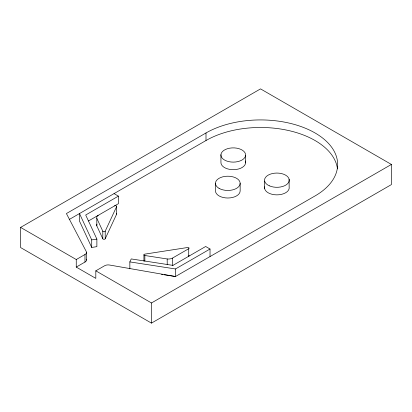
<?xml version="1.0" encoding="UTF-8"?>
<svg xmlns="http://www.w3.org/2000/svg" width="412" height="412" viewBox="0 0 412 412"><rect width="100%" height="100%" fill="white"/><g stroke="black" fill="none" stroke-linecap="round" stroke-linejoin="round"><path stroke-width="0.62" d="M98.2 215.347A6.092 3.517 0 0 0 96.82 218.329L96.82 225.884L102.804 238.785A1.236 0.716 0 0 0 104.004 239.321A1.236 0.716 0 0 0 105.199 238.785L105.199 231.23L116.632 206.592A1.236 0.716 0 0 0 116.06 205.784A1.236 0.716 0 0 0 114.562 205.902M105.199 238.785L116.632 214.147L116.632 206.592M129.847 268.835L129.847 261.908L131.232 258.927L172.947 265.38M20.6 227.409L260.528 88.884L391.4 164.445L391.4 184.591L151.472 323.116L20.6 247.555L20.6 227.409L76.256 259.539L84.98 254.503A4.929 2.843 0 0 0 86.273 251.541L66.404 213.555L206 132.963A77.116 44.522 0 0 1 315.056 132.963A77.116 44.522 0 0 1 315.056 195.927L175.466 276.519L164.058 274.758M69.185 219.508L206 140.518A77.116 44.522 0 0 1 287.478 130.285A77.116 44.522 0 0 1 337.449 168.822M88.472 220.966L118.414 203.677L118.414 196.122L85.696 215.007L96.877 239.094L96.877 246.649L91.716 247.447L79.49 221.11L79.49 213.555L91.716 239.892L91.716 247.447M76.256 259.539L76.256 267.094L84.98 262.058A4.929 2.843 0 0 0 86.35 259.251M76.256 267.094L95.816 278.388L95.816 270.833L104.54 265.797A4.929 2.843 0 0 1 109.674 265.05L175.466 276.519L175.466 268.964L210.027 249.013L210.027 256.568M143.927 254.812A1.236 0.716 0 0 0 144.854 255.507L167.2 258.963A6.092 3.517 0 0 0 172.36 258.164L188.722 248.719A1.236 0.716 0 0 0 188.923 247.854A1.236 0.716 0 0 0 187.522 247.519L144.854 254.122A1.236 0.716 0 0 0 143.927 254.812L143.927 261.11M172.906 265.405L205.66 246.494L210.027 249.013M95.816 270.833L151.472 302.964L391.4 164.445M91.716 239.892L96.877 239.094M129.847 261.908L175.466 268.964M161.525 274.366L162.792 274.562M114.052 193.604L118.414 196.122M96.82 218.329L102.804 231.23L102.804 238.785M289.131 179.287L289.131 186.842A12.339 7.122 0 0 1 276.828 194.866A12.339 7.122 0 0 1 264.664 186.775M264.648 181.079L264.648 188.634M245.593 155.293A12.339 7.122 0 0 1 226.657 161.015A12.339 7.122 0 0 1 227.542 148.686A12.339 7.122 0 0 1 245.593 155.293L245.593 162.848M240.15 183.335L240.15 190.89A12.339 7.122 0 0 1 227.81 198.012A12.339 7.122 0 0 1 215.471 190.89L215.471 183.335M220.935 154.701L220.935 162.261A12.339 7.122 0 0 0 234.366 169.651A12.339 7.122 0 0 0 245.305 160.999M206 132.963L206 140.518M188.722 248.719L188.722 256.274A1.236 0.716 0 0 0 188.923 255.409M172.36 258.164L172.36 265.719M167.2 258.963L167.2 264.628M151.472 302.964L151.472 323.116M144.854 255.507L144.854 261.172M86.52 252.494L86.52 260.049M84.98 254.503L84.98 262.058M116.426 213.524A1.236 0.716 0 0 1 116.632 214.147M96.82 225.884A6.092 3.517 0 0 1 96.99 224.149M105.199 231.23A1.236 0.716 0 0 1 104.004 231.76A1.236 0.716 0 0 1 102.804 231.23M219.086 188.372A12.339 7.122 0 0 0 239.733 185.179A12.339 7.122 0 0 0 224.617 176.449A12.339 7.122 0 0 0 219.086 188.372M269.33 185.817A12.339 7.122 0 0 0 289.116 181.146A12.339 7.122 0 0 0 272.219 173.591A12.339 7.122 0 0 0 269.33 185.817"/></g></svg>
